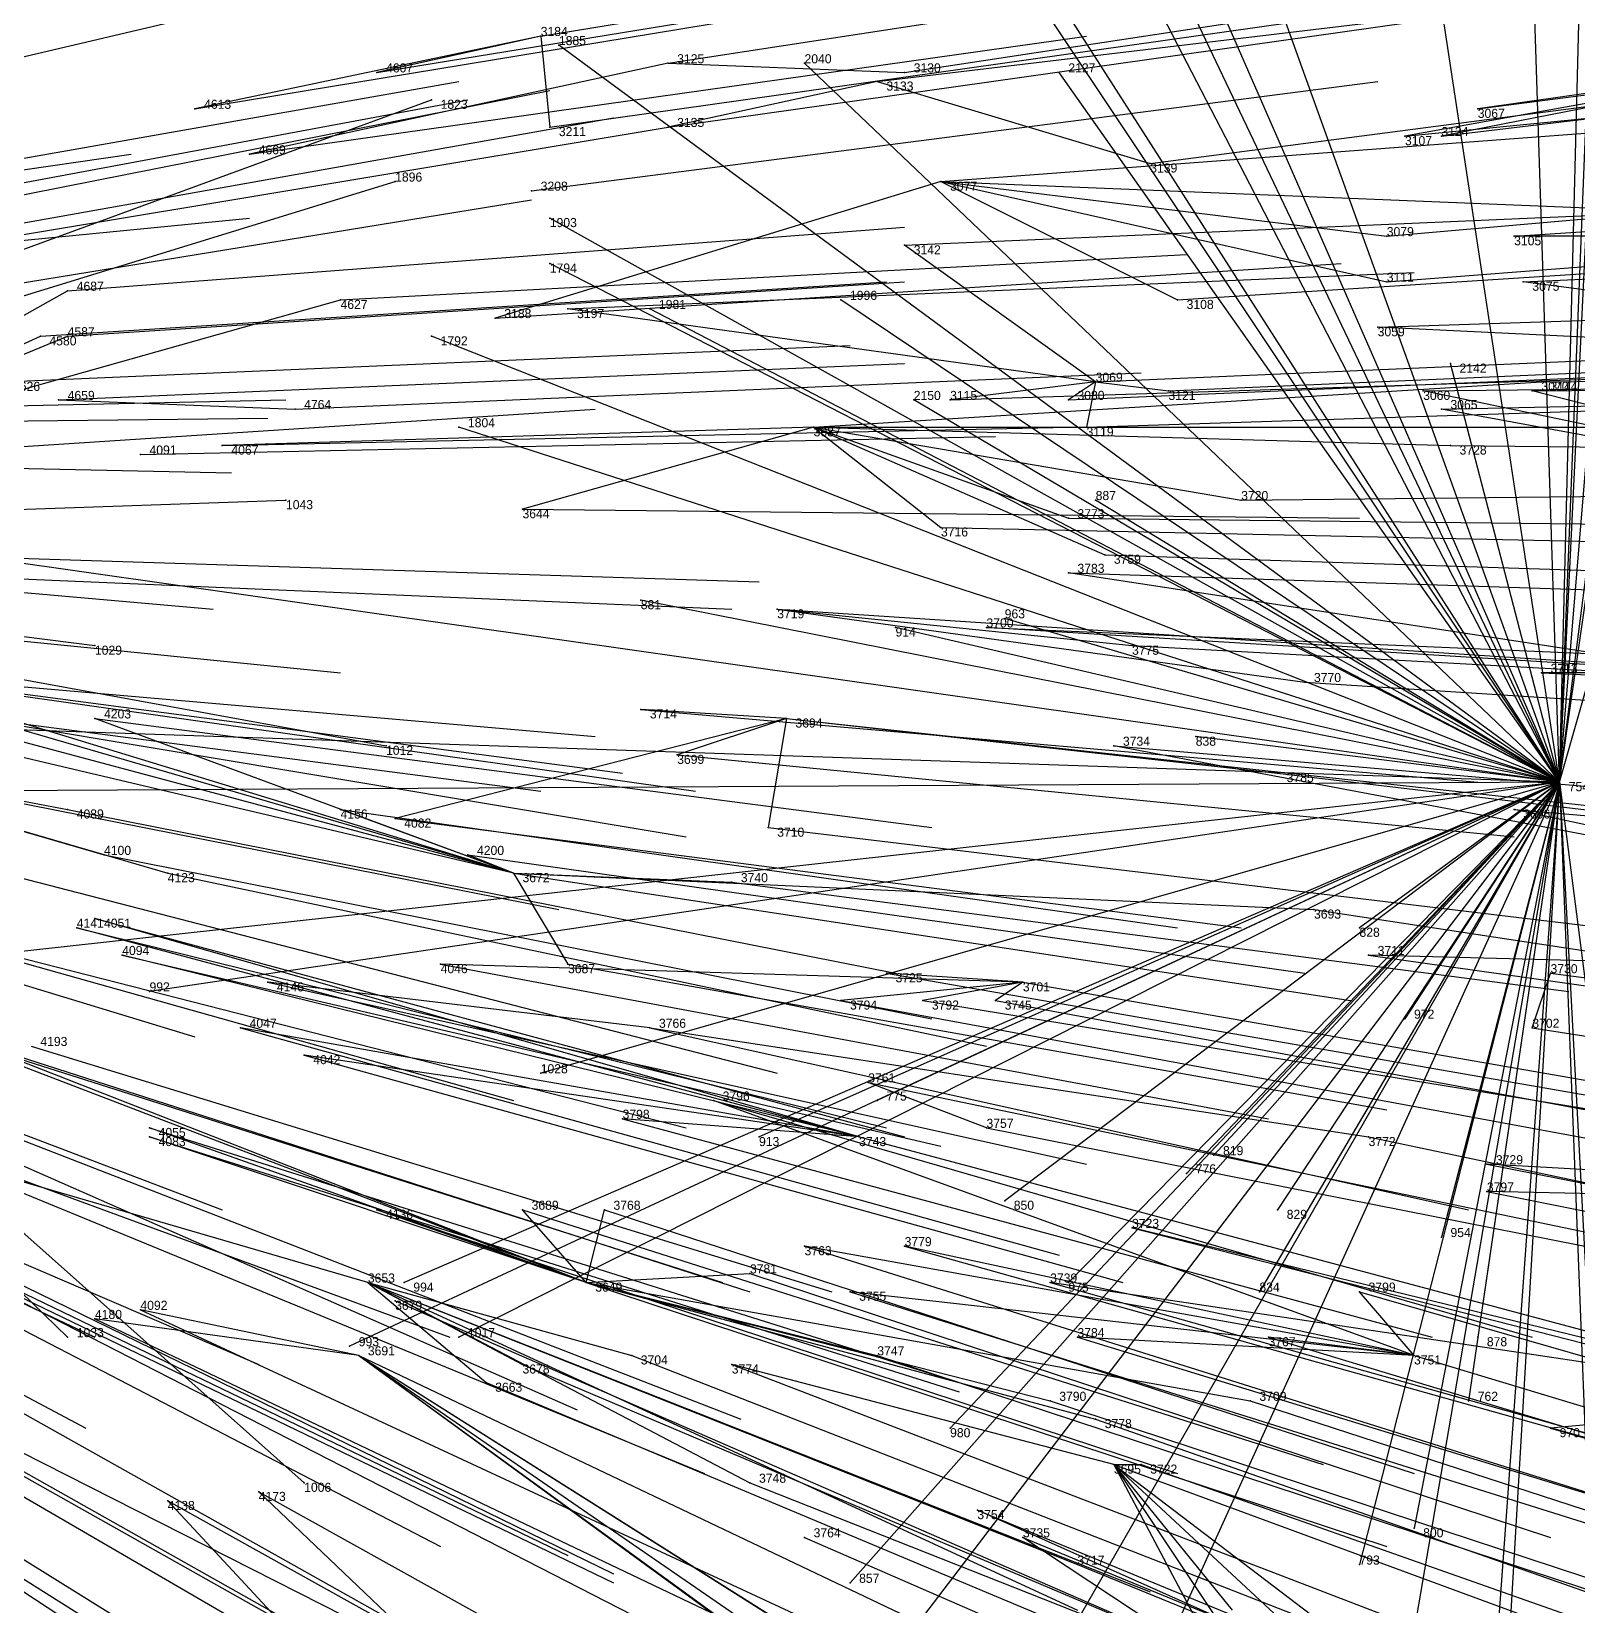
# Model space of a CAD drawing. Extents: x -0.5 to 0.59, y -0.5 to 0.58.
# Drawn here: x 0.196 to 0.366, y -0.1235 to 0.0495 of the extents above; entities that cross this region are included whole.
import ezdxf

# ---------------------------------------------------------------- set-up
doc = ezdxf.new("R2010")
doc.units = 0
for name, color, linetype in [('Facilities', 3, 'CONTINUOUS'), ('Facilities_lines', 3, 'CONTINUOUS'), ('Normals', 1, 'CONTINUOUS'), ('Source_points', 5, 'CONTINUOUS'), ('Text', 3, 'CONTINUOUS')]:
    doc.layers.add(name, color=color, linetype=linetype)

msp = doc.modelspace()

# ---------------------------------------------------------------- linework, layer by layer
at = {"layer": 'Facilities', "color": 3}
for p in [(0.252, 0.049, -0.641), (0.266, 0.046, -0.676), (0.289, 0.044, -0.731), (0.296, 0.033, -0.746), (0.251, 0.032, -0.633), (0.313, 0.011, -0.782), (0.199, 0.009, -0.499), (0.282, 0.006, -0.705), (0.208, 0.003, -0.521), (0.278, -0.014, -0.695), (0.279, -0.026, -0.701), (0.364, -0.033, -1.25), (0.249, -0.043, -0.633), (0.305, -0.055, -0.774), (0.264, -0.06, -0.677), (0.361, -0.06, -0.915), (0.287, -0.072, -0.739), (0.301, -0.071, -0.773), (0.233, -0.088, -0.622), (0.257, -0.088, -0.68), (0.236, -0.09, -0.631), (0.232, -0.096, -0.629), (0.348, -0.096, -0.902), (0.315, -0.108, -0.832), (0.281, -0.116, -0.76)]:
    msp.add_point(p, dxfattribs=at)
at = {"layer": 'Facilities_lines', "color": 3}
for p, q in [((0.364, -0.033, -1.25), (0.368, 0.126, -1.25)), ((0.364, -0.033, -1.25), (0.377, 0.124, -1.25)), ((0.364, -0.033, -1.25), (0.382, 0.108, -1.25)), ((0.364, -0.033, -1.25), (0.343, 0.105, -1.25)), ((0.364, -0.033, -1.25), (0.302, 0.097, -1.25)), ((0.364, -0.033, -1.25), (0.36, 0.09, -1.25)), ((0.364, -0.033, -1.25), (0.291, 0.081, -1.25)), ((0.364, -0.033, -1.25), (0.306, 0.079, -1.25)), ((0.364, -0.033, -1.25), (0.324, 0.078, -1.25)), ((0.364, -0.033, -1.25), (0.292, 0.075, -1.25)), ((0.364, -0.033, -1.25), (0.369, 0.071, -1.25)), ((0.364, -0.033, -1.25), (0.322, 0.063, -1.25)), ((0.364, -0.033, -1.25), (0.391, 0.062, -1.25)), ((0.364, -0.033, -1.25), (0.376, 0.051, -1.25)), ((0.252, 0.049, -0.641), (0.214, 0.041, -0.545)), ((0.252, 0.049, -0.641), (0.234, 0.045, -0.596)), ((0.252, 0.049, -0.641), (0.253, 0.039, -0.64)), ((0.364, -0.033, -1.25), (0.254, 0.048, -1.25)), ((0.397, 0.047, -0.998), (0.347, 0.038, -0.872)), ((0.397, 0.047, -0.998), (0.351, 0.038, -0.882)), ((0.397, 0.047, -0.998), (0.355, 0.041, -0.893)), ((0.266, 0.046, -0.676), (0.22, 0.036, -0.558)), ((0.266, 0.046, -0.676), (0.292, 0.045, -0.74)), ((0.364, -0.033, -1.25), (0.281, 0.046, -1.25)), ((0.364, -0.033, -1.25), (0.309, 0.045, -1.25)), ((0.289, 0.044, -0.731), (0.266, 0.039, -0.673)), ((0.289, 0.044, -0.731), (0.319, 0.035, -0.801)), ((0.109, -0.006, -1.25), (0.24, 0.042, -1.25)), ((0.364, -0.033, -1.25), (0.367, 0.042, -1.25)), ((0.109, -0.006, -1.25), (0.236, 0.033, -1.25)), ((0.296, 0.033, -0.746), (0.247, 0.018, -0.62)), ((0.296, 0.033, -0.746), (0.345, 0.027, -0.864)), ((0.296, 0.033, -0.746), (0.37, 0.03, -0.927)), ((0.296, 0.033, -0.746), (0.322, 0.02, -0.807)), ((0.296, 0.033, -0.746), (0.345, 0.022, -0.864)), ((0.364, -0.033, -1.25), (0.253, 0.029, -1.25)), ((0.313, 0.011, -0.782), (0.292, 0.026, -0.733)), ((0.451, 0.027, -1.131), (0.359, 0.027, -0.899)), ((0.364, -0.033, -1.25), (0.253, 0.024, -1.25)), ((0.166, 0.002, -0.414), (0.2, 0.021, -0.503)), ((0.427, 0.013, -1.069), (0.36, 0.022, -0.902)), ((0.166, 0.002, -0.414), (0.23, 0.02, -0.577)), ((0.364, -0.033, -1.25), (0.285, 0.02, -1.25)), ((0.313, 0.011, -0.782), (0.255, 0.019, -0.64)), ((0.364, -0.033, -1.25), (0.264, 0.019, -1.25)), ((0.166, 0.002, -0.414), (0.197, 0.016, -0.495)), ((0.166, 0.002, -0.414), (0.2, 0.016, -0.5)), ((0.364, -0.033, -1.25), (0.24, 0.016, -1.25)), ((0.427, 0.013, -1.069), (0.344, 0.017, -0.861)), ((0.364, -0.033, -1.25), (0.352, 0.013, -1.25)), ((0.282, 0.006, -0.705), (0.362, 0.011, -0.906)), ((0.313, 0.011, -0.782), (0.297, 0.009, -0.742)), ((0.313, 0.011, -0.782), (0.31, 0.009, -0.776)), ((0.313, 0.011, -0.782), (0.312, 0.006, -0.78)), ((0.313, 0.011, -0.782), (0.321, 0.01, -0.802)), ((0.199, 0.009, -0.499), (0.225, 0.008, -0.563)), ((0.364, -0.033, -1.25), (0.293, 0.009, -1.25)), ((0.416, -0.004, -1.041), (0.349, 0.01, -0.872)), ((0.416, -0.004, -1.041), (0.361, 0.01, -0.904)), ((0.416, -0.004, -1.041), (0.351, 0.008, -0.878)), ((0.282, 0.006, -0.705), (0.217, 0.004, -0.544)), ((0.364, -0.033, -1.25), (0.243, 0.006, -1.25)), ((0.282, 0.006, -0.705), (0.25, -0.003, -0.624)), ((0.282, 0.006, -0.705), (0.296, -0.005, -0.739)), ((0.282, 0.006, -0.705), (0.329, -0.002, -0.822)), ((0.282, 0.006, -0.705), (0.352, 0.004, -0.881)), ((0.282, 0.006, -0.705), (0.314, -0.008, -0.786)), ((0.282, 0.006, -0.705), (0.31, -0.004, -0.775)), ((0.364, -0.033, -1.25), (0.125, 0.001, -1.25)), ((0.109, -0.006, -1.25), (0.224, -0.002, -1.25)), ((0.364, -0.033, -1.25), (0.313, -0.002, -1.25)), ((0.109, -0.006, -1.25), (0.226, -0.11, -1.25)), ((0.109, -0.006, -1.25), (0.235, -0.029, -1.25)), ((0.109, -0.006, -1.25), (0.203, -0.018, -1.25)), ((0.109, -0.006, -1.25), (0.2, -0.094, -1.25)), ((0.382, -0.021, -0.955), (0.31, -0.01, -0.776)), ((0.364, -0.033, -1.25), (0.263, -0.013, -1.25)), ((0.278, -0.014, -0.695), (0.336, -0.022, -0.842)), ((0.278, -0.014, -0.695), (0.317, -0.018, -0.792)), ((0.364, -0.033, -1.25), (0.303, -0.015, -1.25)), ((0.364, -0.033, -1.25), (0.291, -0.016, -1.25)), ((0.382, -0.021, -0.955), (0.301, -0.016, -0.753)), ((0.249, -0.043, -0.633), (0.17, -0.02, -0.428)), ((0.249, -0.043, -0.633), (0.16, -0.022, -0.403)), ((0.249, -0.043, -0.633), (0.177, -0.021, -0.446)), ((0.382, -0.021, -0.955), (0.362, -0.021, -0.907)), ((0.249, -0.043, -0.633), (0.178, -0.024, -0.448)), ((0.279, -0.026, -0.701), (0.263, -0.025, -0.661)), ((0.364, -0.033, -1.25), (0.157, -0.026, -1.25)), ((0.249, -0.043, -0.633), (0.203, -0.026, -0.512)), ((0.279, -0.026, -0.701), (0.236, -0.037, -0.598)), ((0.279, -0.026, -0.701), (0.267, -0.03, -0.671)), ((0.279, -0.026, -0.701), (0.277, -0.038, -0.7)), ((0.279, -0.026, -0.701), (0.333, -0.032, -0.836)), ((0.163, -0.029, -0.413), (0.2, -0.036, -0.509)), ((0.163, -0.029, -0.413), (0.204, -0.041, -0.519)), ((0.163, -0.029, -0.413), (0.211, -0.043, -0.538)), ((0.405, -0.046, -1.02), (0.315, -0.029, -0.791)), ((0.364, -0.033, -1.25), (0.324, -0.028, -1.25)), ((0.364, -0.033, -1.25), (0.164, -0.055, -1.25)), ((0.364, -0.033, -1.25), (0.185, -0.034, -1.25)), ((0.364, -0.033, -1.25), (0.209, -0.056, -1.25)), ((0.364, -0.033, -1.25), (0.231, -0.095, -1.25)), ((0.364, -0.033, -1.25), (0.237, -0.088, -1.25)), ((0.364, -0.033, -1.25), (0.243, -0.094, -1.25)), ((0.364, -0.033, -1.25), (0.252, -0.065, -1.25)), ((0.364, -0.033, -1.25), (0.276, -0.072, -1.25)), ((0.364, -0.033, -1.25), (0.286, -0.121, -1.25)), ((0.364, -0.033, -1.25), (0.289, -0.068, -1.25)), ((0.364, -0.033, -1.25), (0.293, -0.126, -1.25)), ((0.364, -0.033, -1.25), (0.297, -0.104, -1.25)), ((0.364, -0.033, -1.25), (0.303, -0.079, -1.25)), ((0.364, -0.033, -1.25), (0.303, -0.139, -1.25)), ((0.364, -0.033, -1.25), (0.31, -0.088, -1.25)), ((0.364, -0.033, -1.25), (0.314, -0.143, -1.25)), ((0.364, -0.033, -1.25), (0.323, -0.076, -1.25)), ((0.364, -0.033, -1.25), (0.326, -0.074, -1.25)), ((0.364, -0.033, -1.25), (0.331, -0.089, -1.25)), ((0.364, -0.033, -1.25), (0.333, -0.08, -1.25)), ((0.364, -0.033, -1.25), (0.342, -0.119, -1.25)), ((0.364, -0.033, -1.25), (0.342, -0.049, -1.25)), ((0.364, -0.033, -1.25), (0.347, -0.132, -1.25)), ((0.364, -0.033, -1.25), (0.347, -0.059, -1.25)), ((0.364, -0.033, -1.25), (0.348, -0.115, -1.25)), ((0.364, -0.033, -1.25), (0.351, -0.083, -1.25)), ((0.364, -0.033, -1.25), (0.354, -0.101, -1.25)), ((0.364, -0.033, -1.25), (0.355, -0.094, -1.25)), ((0.364, -0.033, -1.25), (0.356, -0.169, -1.25)), ((0.364, -0.033, -1.25), (0.356, -0.143, -1.25)), ((0.364, -0.033, -1.25), (0.369, -0.127, -1.25)), ((0.364, -0.033, -1.25), (0.369, -0.072, -1.25)), ((0.364, -0.033, -1.25), (0.368, -0.135, -1.25)), ((0.249, -0.043, -0.633), (0.23, -0.036, -0.581)), ((0.405, -0.046, -1.02), (0.359, -0.036, -0.903)), ((0.249, -0.043, -0.633), (0.244, -0.041, -0.619)), ((0.249, -0.043, -0.633), (0.255, -0.053, -0.65)), ((0.249, -0.043, -0.633), (0.337, -0.047, -0.85)), ((0.249, -0.043, -0.633), (0.273, -0.044, -0.692)), ((0.287, -0.072, -0.739), (0.203, -0.048, -0.522)), ((0.287, -0.072, -0.739), (0.201, -0.049, -0.516)), ((0.287, -0.072, -0.739), (0.206, -0.052, -0.531)), ((0.305, -0.055, -0.774), (0.241, -0.053, -0.616)), ((0.418, -0.054, -1.053), (0.343, -0.052, -0.868)), ((0.264, -0.06, -0.677), (0.222, -0.055, -0.572)), ((0.305, -0.055, -0.774), (0.285, -0.057, -0.728)), ((0.305, -0.055, -0.774), (0.29, -0.054, -0.738)), ((0.305, -0.055, -0.774), (0.294, -0.057, -0.749)), ((0.305, -0.055, -0.774), (0.302, -0.057, -0.769)), ((0.361, -0.06, -0.915), (0.363, -0.054, -0.917)), ((0.257, -0.088, -0.68), (0.184, -0.06, -0.483)), ((0.287, -0.072, -0.739), (0.219, -0.06, -0.568)), ((0.264, -0.06, -0.677), (0.343, -0.072, -0.876)), ((0.257, -0.088, -0.68), (0.188, -0.061, -0.493)), ((0.287, -0.072, -0.739), (0.226, -0.063, -0.587)), ((0.301, -0.071, -0.773), (0.288, -0.066, -0.738)), ((0.348, -0.096, -0.902), (0.271, -0.068, -0.7)), ((0.287, -0.072, -0.739), (0.261, -0.07, -0.675)), ((0.257, -0.088, -0.68), (0.209, -0.071, -0.552)), ((0.257, -0.088, -0.68), (0.209, -0.072, -0.553)), ((0.233, -0.088, -0.622), (0.185, -0.074, -0.497)), ((0.447, -0.08, -1.136), (0.356, -0.075, -0.91)), ((0.447, -0.08, -1.136), (0.356, -0.078, -0.91)), ((0.257, -0.088, -0.68), (0.234, -0.08, -0.619)), ((0.257, -0.088, -0.68), (0.25, -0.08, -0.656)), ((0.257, -0.088, -0.68), (0.259, -0.08, -0.678)), ((0.395, -0.101, -1.019), (0.317, -0.082, -0.818)), ((0.348, -0.096, -0.902), (0.281, -0.084, -0.733)), ((0.348, -0.096, -0.902), (0.292, -0.084, -0.759)), ((0.233, -0.088, -0.622), (0.246, -0.099, -0.664)), ((0.233, -0.088, -0.622), (0.25, -0.097, -0.67)), ((0.233, -0.088, -0.622), (0.262, -0.096, -0.699)), ((0.233, -0.088, -0.622), (0.311, -0.119, -0.831)), ((0.233, -0.088, -0.622), (0.275, -0.11, -0.74)), ((0.233, -0.088, -0.622), (0.311, -0.124, -0.837)), ((0.257, -0.088, -0.68), (0.275, -0.087, -0.721)), ((0.257, -0.088, -0.68), (0.33, -0.101, -0.863)), ((0.257, -0.088, -0.68), (0.289, -0.096, -0.761)), ((0.257, -0.088, -0.68), (0.313, -0.103, -0.825)), ((0.257, -0.088, -0.68), (0.308, -0.101, -0.811)), ((0.395, -0.101, -1.019), (0.308, -0.088, -0.801)), ((0.241, -0.13, -0.686), (0.16, -0.089, -0.458)), ((0.348, -0.096, -0.902), (0.286, -0.089, -0.749)), ((0.348, -0.096, -0.902), (0.342, -0.089, -0.884)), ((0.232, -0.096, -0.629), (0.208, -0.091, -0.567)), ((0.232, -0.096, -0.629), (0.203, -0.092, -0.556)), ((0.348, -0.096, -0.902), (0.311, -0.094, -0.811)), ((0.348, -0.096, -0.902), (0.332, -0.094, -0.862)), ((0.232, -0.096, -0.629), (0.302, -0.147, -0.841)), ((0.232, -0.096, -0.629), (0.305, -0.149, -0.848)), ((0.232, -0.096, -0.629), (0.308, -0.144, -0.85)), ((0.232, -0.096, -0.629), (0.309, -0.149, -0.858)), ((0.232, -0.096, -0.629), (0.297, -0.137, -0.817)), ((0.315, -0.108, -0.832), (0.273, -0.097, -0.723)), ((0.395, -0.101, -1.019), (0.363, -0.104, -0.946)), ((0.315, -0.108, -0.832), (0.34, -0.127, -0.908)), ((0.315, -0.108, -0.832), (0.343, -0.134, -0.92)), ((0.315, -0.108, -0.832), (0.318, -0.108, -0.84)), ((0.315, -0.108, -0.832), (0.328, -0.124, -0.877)), ((0.315, -0.108, -0.832), (0.324, -0.125, -0.869)), ((0.315, -0.108, -0.832), (0.327, -0.126, -0.876)), ((0.252, -0.156, -0.74), (0.211, -0.112, -0.597)), ((0.241, -0.13, -0.686), (0.221, -0.111, -0.618)), ((0.383, -0.15, -1.028), (0.3, -0.113, -0.801)), ((0.37, -0.159, -1.008), (0.305, -0.116, -0.815))]:
    msp.add_line(p, q, dxfattribs=at)
at = {"layer": 'Normals', "color": 1}
for p, q in [((0.252, 0.049, -0.641), (0.343, 0.064, -0.604)), ((0.234, 0.045, -0.596), (0.326, 0.06, -0.56)), ((0.266, 0.046, -0.676), (0.357, 0.06, -0.637)), ((0.292, 0.045, -0.74), (0.384, 0.059, -0.701)), ((0.214, 0.041, -0.545), (0.305, 0.056, -0.507)), ((0.137, 0.033, -0.351), (0.226, 0.054, -0.311)), ((0.289, 0.044, -0.731), (0.381, 0.055, -0.693)), ((0.253, 0.039, -0.64), (0.345, 0.052, -0.603)), ((0.266, 0.039, -0.673), (0.358, 0.052, -0.634)), ((0.355, 0.041, -0.893), (0.447, 0.053, -0.856)), ((0.22, 0.036, -0.558), (0.312, 0.049, -0.52)), ((0.351, 0.038, -0.882), (0.443, 0.049, -0.845)), ((0.254, 0.048, -1.25), (0.254, 0.048, -1.15)), ((0.319, 0.035, -0.801), (0.411, 0.047, -0.764)), ((0.347, 0.038, -0.872), (0.439, 0.047, -0.834)), ((0.281, 0.046, -1.25), (0.281, 0.046, -1.15)), ((0.309, 0.045, -1.25), (0.309, 0.045, -1.15)), ((0.152, 0.028, -0.386), (0.243, 0.044, -0.348)), ((0.251, 0.032, -0.633), (0.344, 0.044, -0.597)), ((0.153, 0.025, -0.388), (0.244, 0.042, -0.35)), ((0.162, 0.025, -0.408), (0.253, 0.043, -0.371)), ((0.24, 0.042, -1.25), (0.24, 0.042, -1.15)), ((0.17, 0.024, -0.428), (0.26, 0.04, -0.389)), ((0.296, 0.033, -0.746), (0.389, 0.04, -0.708)), ((0.176, 0.024, -0.443), (0.266, 0.039, -0.404)), ((0.116, 0.023, -0.296), (0.207, 0.036, -0.257)), ((0.345, 0.027, -0.864), (0.437, 0.035, -0.826)), ((0.236, 0.033, -1.25), (0.236, 0.033, -1.15)), ((0.359, 0.027, -0.899), (0.451, 0.033, -0.861)), ((0.159, 0.016, -0.4), (0.251, 0.031, -0.362)), ((0.292, 0.026, -0.733), (0.384, 0.03, -0.695)), ((0.129, 0.02, -0.326), (0.22, 0.029, -0.285)), ((0.2, 0.021, -0.503), (0.292, 0.028, -0.465)), ((0.253, 0.029, -1.25), (0.253, 0.029, -1.15)), ((0.345, 0.022, -0.864), (0.437, 0.029, -0.826)), ((0.322, 0.02, -0.807), (0.415, 0.026, -0.769)), ((0.36, 0.022, -0.902), (0.453, 0.026, -0.864)), ((0.23, 0.02, -0.577), (0.323, 0.025, -0.54)), ((0.247, 0.018, -0.62), (0.34, 0.024, -0.582)), ((0.253, 0.024, -1.25), (0.253, 0.024, -1.15)), ((0.255, 0.019, -0.64), (0.348, 0.023, -0.603)), ((0.197, 0.016, -0.495), (0.29, 0.022, -0.457)), ((0.2, 0.016, -0.5), (0.292, 0.022, -0.463)), ((0.285, 0.02, -1.25), (0.285, 0.02, -1.15)), ((0.344, 0.017, -0.861), (0.437, 0.02, -0.823)), ((0.264, 0.019, -1.25), (0.264, 0.019, -1.15)), ((0.24, 0.016, -1.25), (0.24, 0.016, -1.15)), ((0.193, 0.011, -0.483), (0.286, 0.015, -0.446)), ((0.313, 0.011, -0.782), (0.405, 0.015, -0.744)), ((0.321, 0.01, -0.802), (0.413, 0.014, -0.764)), ((0.199, 0.009, -0.499), (0.292, 0.013, -0.461)), ((0.31, 0.009, -0.776), (0.403, 0.013, -0.738)), ((0.352, 0.013, -1.25), (0.352, 0.013, -1.15)), ((0.225, 0.008, -0.563), (0.318, 0.012, -0.526)), ((0.297, 0.009, -0.742), (0.389, 0.012, -0.703)), ((0.349, 0.01, -0.872), (0.441, 0.011, -0.834)), ((0.361, 0.01, -0.904), (0.454, 0.011, -0.867)), ((0.362, 0.011, -0.906), (0.455, 0.012, -0.869)), ((0.133, 0.007, -0.334), (0.224, 0.009, -0.292)), ((0.293, 0.009, -1.25), (0.293, 0.009, -1.15)), ((0.312, 0.006, -0.78), (0.404, 0.009, -0.742)), ((0.351, 0.008, -0.878), (0.444, 0.01, -0.84)), ((0.13, 0.006, -0.326), (0.222, 0.007, -0.285)), ((0.166, 0.002, -0.414), (0.258, 0.008, -0.377)), ((0.217, 0.004, -0.544), (0.31, 0.006, -0.506)), ((0.243, 0.006, -1.25), (0.243, 0.006, -1.15)), ((0.282, 0.006, -0.705), (0.375, 0.006, -0.668)), ((0.208, 0.003, -0.521), (0.302, 0.005, -0.485)), ((0.352, 0.004, -0.881), (0.445, 0.003, -0.843)), ((0.126, 0.003, -0.316), (0.218, 0.001, -0.276)), ((0.329, -0.002, -0.822), (0.421, -0.001, -0.784)), ((0.224, -0.002, -1.25), (0.224, -0.002, -1.15)), ((0.25, -0.003, -0.624), (0.342, -0.004, -0.587)), ((0.313, -0.002, -1.25), (0.313, -0.002, -1.15)), ((0.296, -0.005, -0.739), (0.388, -0.007, -0.701)), ((0.31, -0.004, -0.775), (0.403, -0.005, -0.738)), ((0.125, -0.006, -0.312), (0.216, -0.014, -0.271)), ((0.183, -0.008, -0.459), (0.276, -0.011, -0.422)), ((0.314, -0.008, -0.786), (0.407, -0.011, -0.748)), ((0.18, -0.01, -0.45), (0.273, -0.014, -0.414)), ((0.31, -0.01, -0.776), (0.403, -0.013, -0.739)), ((0.14, -0.012, -0.35), (0.23, -0.021, -0.309)), ((0.263, -0.013, -1.25), (0.263, -0.013, -1.15)), ((0.278, -0.014, -0.695), (0.37, -0.02, -0.657)), ((0.303, -0.015, -1.25), (0.303, -0.015, -1.15)), ((0.291, -0.016, -1.25), (0.291, -0.016, -1.15)), ((0.301, -0.016, -0.753), (0.393, -0.02, -0.715)), ((0.203, -0.018, -1.25), (0.203, -0.018, -1.15)), ((0.317, -0.018, -0.792), (0.409, -0.023, -0.754)), ((0.166, -0.02, -0.417), (0.258, -0.028, -0.379)), ((0.17, -0.02, -0.428), (0.261, -0.032, -0.389)), ((0.16, -0.022, -0.403), (0.252, -0.034, -0.365)), ((0.177, -0.021, -0.446), (0.269, -0.034, -0.408)), ((0.336, -0.022, -0.842), (0.429, -0.028, -0.805)), ((0.362, -0.021, -0.907), (0.455, -0.025, -0.87)), ((0.178, -0.024, -0.448), (0.268, -0.039, -0.409)), ((0.263, -0.025, -0.661), (0.355, -0.033, -0.622)), ((0.203, -0.026, -0.512), (0.295, -0.038, -0.474)), ((0.279, -0.026, -0.701), (0.371, -0.036, -0.664)), ((0.163, -0.029, -0.413), (0.254, -0.047, -0.376)), ((0.235, -0.029, -1.25), (0.235, -0.029, -1.15)), ((0.315, -0.029, -0.791), (0.408, -0.037, -0.754)), ((0.324, -0.028, -1.25), (0.324, -0.028, -1.15)), ((0.267, -0.03, -0.671), (0.359, -0.039, -0.633)), ((0.333, -0.032, -0.836), (0.425, -0.043, -0.799)), ((0.125, -0.034, -0.323), (0.214, -0.061, -0.287)), ((0.364, -0.033, -1.25), (0.364, -0.033, -1.15)), ((0.2, -0.036, -0.509), (0.291, -0.054, -0.471)), ((0.23, -0.036, -0.581), (0.322, -0.049, -0.544)), ((0.359, -0.036, -0.903), (0.452, -0.044, -0.865)), ((0.236, -0.037, -0.598), (0.329, -0.049, -0.561)), ((0.277, -0.038, -0.7), (0.369, -0.049, -0.662)), ((0.204, -0.041, -0.519), (0.295, -0.059, -0.482)), ((0.244, -0.041, -0.619), (0.336, -0.054, -0.582)), ((0.16, -0.043, -0.415), (0.249, -0.068, -0.376)), ((0.189, -0.042, -0.483), (0.278, -0.065, -0.445)), ((0.211, -0.043, -0.538), (0.301, -0.062, -0.5)), ((0.249, -0.043, -0.633), (0.341, -0.057, -0.595)), ((0.273, -0.044, -0.692), (0.365, -0.056, -0.654)), ((0.13, -0.047, -0.346), (0.217, -0.08, -0.308)), ((0.178, -0.048, -0.461), (0.268, -0.071, -0.423)), ((0.203, -0.048, -0.522), (0.292, -0.072, -0.484)), ((0.337, -0.047, -0.85), (0.429, -0.061, -0.813)), ((0.201, -0.049, -0.516), (0.29, -0.071, -0.478)), ((0.342, -0.049, -1.25), (0.342, -0.049, -1.15)), ((0.206, -0.052, -0.531), (0.296, -0.073, -0.494)), ((0.241, -0.053, -0.616), (0.332, -0.07, -0.578)), ((0.255, -0.053, -0.65), (0.345, -0.069, -0.611)), ((0.343, -0.052, -0.868), (0.435, -0.065, -0.83)), ((0.118, -0.054, -0.326), (0.203, -0.094, -0.289)), ((0.222, -0.055, -0.572), (0.312, -0.075, -0.534)), ((0.29, -0.054, -0.738), (0.382, -0.07, -0.702)), ((0.305, -0.055, -0.774), (0.397, -0.071, -0.738)), ((0.363, -0.054, -0.917), (0.454, -0.066, -0.878)), ((0.209, -0.056, -1.25), (0.209, -0.056, -1.15)), ((0.285, -0.057, -0.728), (0.377, -0.074, -0.692)), ((0.294, -0.057, -0.749), (0.386, -0.072, -0.713)), ((0.302, -0.057, -0.769), (0.394, -0.074, -0.734)), ((0.135, -0.06, -0.37), (0.221, -0.097, -0.334)), ((0.184, -0.06, -0.483), (0.272, -0.088, -0.445)), ((0.219, -0.06, -0.568), (0.309, -0.085, -0.531)), ((0.264, -0.06, -0.677), (0.354, -0.08, -0.639)), ((0.347, -0.059, -1.25), (0.347, -0.059, -1.15)), ((0.361, -0.06, -0.915), (0.452, -0.074, -0.875)), ((0.121, -0.061, -0.338), (0.202, -0.104, -0.3)), ((0.155, -0.062, -0.418), (0.242, -0.094, -0.379)), ((0.188, -0.061, -0.493), (0.275, -0.089, -0.455)), ((0.196, -0.062, -0.514), (0.284, -0.089, -0.475)), ((0.226, -0.063, -0.587), (0.316, -0.088, -0.55)), ((0.172, -0.065, -0.459), (0.256, -0.102, -0.419)), ((0.252, -0.065, -1.25), (0.252, -0.065, -1.15)), ((0.288, -0.066, -0.738), (0.379, -0.085, -0.701)), ((0.271, -0.068, -0.7), (0.361, -0.094, -0.663)), ((0.289, -0.068, -1.25), (0.289, -0.068, -1.15)), ((0.189, -0.07, -0.503), (0.274, -0.103, -0.463)), ((0.261, -0.07, -0.675), (0.35, -0.094, -0.637)), ((0.209, -0.071, -0.552), (0.298, -0.099, -0.515)), ((0.209, -0.072, -0.553), (0.298, -0.1, -0.516)), ((0.276, -0.072, -1.25), (0.276, -0.072, -1.15)), ((0.287, -0.072, -0.739), (0.377, -0.096, -0.702)), ((0.301, -0.071, -0.773), (0.392, -0.089, -0.737)), ((0.343, -0.072, -0.876), (0.433, -0.091, -0.837)), ((0.185, -0.074, -0.497), (0.27, -0.109, -0.458)), ((0.326, -0.074, -1.25), (0.326, -0.074, -1.15)), ((0.16, -0.075, -0.441), (0.241, -0.117, -0.4)), ((0.323, -0.076, -1.25), (0.323, -0.076, -1.15)), ((0.356, -0.075, -0.91), (0.447, -0.093, -0.872)), ((0.172, -0.078, -0.473), (0.255, -0.118, -0.434)), ((0.303, -0.079, -1.25), (0.303, -0.079, -1.15)), ((0.356, -0.078, -0.91), (0.446, -0.096, -0.871)), ((0.177, -0.081, -0.487), (0.26, -0.121, -0.447)), ((0.178, -0.08, -0.488), (0.26, -0.12, -0.448)), ((0.234, -0.08, -0.619), (0.322, -0.109, -0.582)), ((0.25, -0.08, -0.656), (0.338, -0.108, -0.619)), ((0.259, -0.08, -0.678), (0.348, -0.109, -0.641)), ((0.333, -0.08, -1.25), (0.333, -0.08, -1.15)), ((0.134, -0.082, -0.393), (0.212, -0.133, -0.357)), ((0.317, -0.082, -0.818), (0.407, -0.105, -0.781)), ((0.351, -0.083, -1.25), (0.351, -0.083, -1.15)), ((0.183, -0.084, -0.502), (0.265, -0.126, -0.464)), ((0.281, -0.084, -0.733), (0.37, -0.112, -0.696)), ((0.292, -0.084, -0.759), (0.381, -0.109, -0.722)), ((0.233, -0.088, -0.622), (0.319, -0.122, -0.585)), ((0.237, -0.088, -1.25), (0.237, -0.088, -1.15)), ((0.257, -0.088, -0.68), (0.345, -0.117, -0.642)), ((0.275, -0.087, -0.721), (0.363, -0.116, -0.683)), ((0.308, -0.088, -0.801), (0.397, -0.113, -0.764)), ((0.31, -0.088, -1.25), (0.31, -0.088, -1.15)), ((0.16, -0.089, -0.458), (0.24, -0.134, -0.418)), ((0.286, -0.089, -0.749), (0.375, -0.117, -0.712)), ((0.331, -0.089, -1.25), (0.331, -0.089, -1.15)), ((0.342, -0.089, -0.884), (0.432, -0.115, -0.847)), ((0.208, -0.091, -0.567), (0.292, -0.13, -0.531)), ((0.236, -0.09, -0.631), (0.321, -0.127, -0.595)), ((0.203, -0.092, -0.556), (0.287, -0.132, -0.519)), ((0.168, -0.094, -0.481), (0.248, -0.139, -0.443)), ((0.182, -0.095, -0.514), (0.264, -0.141, -0.479)), ((0.2, -0.094, -1.25), (0.2, -0.094, -1.15)), ((0.231, -0.095, -1.25), (0.231, -0.095, -1.15)), ((0.243, -0.094, -1.25), (0.243, -0.094, -1.15)), ((0.311, -0.094, -0.811), (0.399, -0.121, -0.774)), ((0.332, -0.094, -0.862), (0.421, -0.121, -0.826)), ((0.355, -0.094, -1.25), (0.355, -0.094, -1.15)), ((0.232, -0.096, -0.629), (0.316, -0.136, -0.592)), ((0.262, -0.096, -0.699), (0.349, -0.13, -0.662)), ((0.289, -0.096, -0.761), (0.377, -0.125, -0.723)), ((0.348, -0.096, -0.902), (0.437, -0.123, -0.866)), ((0.25, -0.097, -0.67), (0.335, -0.133, -0.633)), ((0.273, -0.097, -0.723), (0.359, -0.13, -0.685)), ((0.246, -0.099, -0.664), (0.332, -0.135, -0.627)), ((0.164, -0.101, -0.481), (0.242, -0.15, -0.443)), ((0.177, -0.101, -0.511), (0.258, -0.148, -0.475)), ((0.308, -0.101, -0.811), (0.396, -0.13, -0.773)), ((0.33, -0.101, -0.863), (0.419, -0.13, -0.827)), ((0.354, -0.101, -1.25), (0.354, -0.101, -1.15)), ((0.313, -0.103, -0.825), (0.401, -0.134, -0.788)), ((0.297, -0.104, -1.25), (0.297, -0.104, -1.15)), ((0.363, -0.104, -0.946), (0.453, -0.13, -0.908)), ((0.315, -0.108, -0.832), (0.402, -0.14, -0.795)), ((0.318, -0.108, -0.84), (0.406, -0.139, -0.803)), ((0.226, -0.11, -1.25), (0.226, -0.11, -1.15)), ((0.275, -0.11, -0.74), (0.361, -0.144, -0.702)), ((0.211, -0.112, -0.597), (0.292, -0.157, -0.56)), ((0.221, -0.111, -0.618), (0.302, -0.156, -0.581)), ((0.188, -0.114, -0.549), (0.267, -0.163, -0.513)), ((0.3, -0.113, -0.801), (0.385, -0.148, -0.762)), ((0.348, -0.115, -1.25), (0.348, -0.115, -1.15)), ((0.281, -0.116, -0.76), (0.366, -0.153, -0.722)), ((0.305, -0.116, -0.815), (0.39, -0.151, -0.778)), ((0.311, -0.119, -0.831), (0.397, -0.154, -0.794)), ((0.342, -0.119, -1.25), (0.342, -0.119, -1.15)), ((0.286, -0.121, -1.25), (0.286, -0.121, -1.15))]:
    msp.add_line(p, q, dxfattribs=at)
at = {"layer": 'Source_points', "color": 5}
for p in [(0.254, 0.048, -1.25), (0.234, 0.045, -0.596), (0.281, 0.046, -1.25), (0.292, 0.045, -0.74), (0.309, 0.045, -1.25), (0.24, 0.042, -1.25), (0.214, 0.041, -0.545), (0.355, 0.041, -0.893), (0.253, 0.039, -0.64), (0.266, 0.039, -0.673), (0.347, 0.038, -0.872), (0.351, 0.038, -0.882), (0.22, 0.036, -0.558), (0.319, 0.035, -0.801), (0.236, 0.033, -1.25), (0.253, 0.029, -1.25), (0.292, 0.026, -0.733), (0.345, 0.027, -0.864), (0.359, 0.027, -0.899), (0.253, 0.024, -1.25), (0.2, 0.021, -0.503), (0.345, 0.022, -0.864), (0.36, 0.022, -0.902), (0.23, 0.02, -0.577), (0.285, 0.02, -1.25), (0.322, 0.02, -0.807), (0.247, 0.018, -0.62), (0.255, 0.019, -0.64), (0.264, 0.019, -1.25), (0.197, 0.016, -0.495), (0.2, 0.016, -0.5), (0.24, 0.016, -1.25), (0.344, 0.017, -0.861), (0.352, 0.013, -1.25), (0.362, 0.011, -0.906), (0.293, 0.009, -1.25), (0.297, 0.009, -0.742), (0.31, 0.009, -0.776), (0.321, 0.01, -0.802), (0.349, 0.01, -0.872), (0.361, 0.01, -0.904), (0.225, 0.008, -0.563), (0.351, 0.008, -0.878), (0.243, 0.006, -1.25), (0.312, 0.006, -0.78), (0.217, 0.004, -0.544), (0.352, 0.004, -0.881), (0.224, -0.002, -1.25), (0.25, -0.003, -0.624), (0.313, -0.002, -1.25), (0.329, -0.002, -0.822), (0.296, -0.005, -0.739), (0.31, -0.004, -0.775), (0.314, -0.008, -0.786), (0.31, -0.01, -0.776), (0.263, -0.013, -1.25), (0.303, -0.015, -1.25), (0.291, -0.016, -1.25), (0.301, -0.016, -0.753), (0.203, -0.018, -1.25), (0.317, -0.018, -0.792), (0.336, -0.022, -0.842), (0.362, -0.021, -0.907), (0.263, -0.025, -0.661), (0.203, -0.026, -0.512), (0.235, -0.029, -1.25), (0.315, -0.029, -0.791), (0.324, -0.028, -1.25), (0.267, -0.03, -0.671), (0.333, -0.032, -0.836), (0.2, -0.036, -0.509), (0.23, -0.036, -0.581), (0.359, -0.036, -0.903), (0.236, -0.037, -0.598), (0.277, -0.038, -0.7), (0.204, -0.041, -0.519), (0.244, -0.041, -0.619), (0.211, -0.043, -0.538), (0.273, -0.044, -0.692), (0.203, -0.048, -0.522), (0.337, -0.047, -0.85), (0.201, -0.049, -0.516), (0.342, -0.049, -1.25), (0.206, -0.052, -0.531), (0.241, -0.053, -0.616), (0.255, -0.053, -0.65), (0.343, -0.052, -0.868), (0.222, -0.055, -0.572), (0.29, -0.054, -0.738), (0.363, -0.054, -0.917), (0.209, -0.056, -1.25), (0.285, -0.057, -0.728), (0.294, -0.057, -0.749), (0.302, -0.057, -0.769), (0.219, -0.06, -0.568), (0.347, -0.059, -1.25), (0.226, -0.063, -0.587), (0.252, -0.065, -1.25), (0.288, -0.066, -0.738), (0.271, -0.068, -0.7), (0.289, -0.068, -1.25), (0.261, -0.07, -0.675), (0.209, -0.071, -0.552), (0.209, -0.072, -0.553), (0.276, -0.072, -1.25), (0.343, -0.072, -0.876), (0.326, -0.074, -1.25), (0.323, -0.076, -1.25), (0.356, -0.075, -0.91), (0.303, -0.079, -1.25), (0.356, -0.078, -0.91), (0.234, -0.08, -0.619), (0.25, -0.08, -0.656), (0.259, -0.08, -0.678), (0.333, -0.08, -1.25), (0.317, -0.082, -0.818), (0.351, -0.083, -1.25), (0.281, -0.084, -0.733), (0.292, -0.084, -0.759), (0.237, -0.088, -1.25), (0.275, -0.087, -0.721), (0.308, -0.088, -0.801), (0.31, -0.088, -1.25), (0.286, -0.089, -0.749), (0.331, -0.089, -1.25), (0.342, -0.089, -0.884), (0.208, -0.091, -0.567), (0.203, -0.092, -0.556), (0.2, -0.094, -1.25), (0.231, -0.095, -1.25), (0.243, -0.094, -1.25), (0.311, -0.094, -0.811), (0.332, -0.094, -0.862), (0.355, -0.094, -1.25), (0.262, -0.096, -0.699), (0.289, -0.096, -0.761), (0.25, -0.097, -0.67), (0.273, -0.097, -0.723), (0.246, -0.099, -0.664), (0.308, -0.101, -0.811), (0.33, -0.101, -0.863), (0.354, -0.101, -1.25), (0.313, -0.103, -0.825), (0.297, -0.104, -1.25), (0.363, -0.104, -0.946), (0.318, -0.108, -0.84), (0.226, -0.11, -1.25), (0.275, -0.11, -0.74), (0.211, -0.112, -0.597), (0.221, -0.111, -0.618), (0.3, -0.113, -0.801), (0.348, -0.115, -1.25), (0.305, -0.116, -0.815), (0.311, -0.119, -0.831), (0.342, -0.119, -1.25), (0.286, -0.121, -1.25)]:
    msp.add_point(p, dxfattribs=at)

# ---------------------------------------------------------------- texts
at = {"layer": 'Text', "color": 3}
for s, p in [('3184', (0.252, 0.049, -0.641)), ('1885', (0.254, 0.048, -1.25)), ('3125', (0.267, 0.046, -0.676)), ('2040', (0.281, 0.046, -1.25)), ('4607', (0.235, 0.045, -0.596)), ('3130', (0.293, 0.045, -0.74)), ('2127', (0.31, 0.045, -1.25)), ('3133', (0.29, 0.043, -0.731)), ('4613', (0.215, 0.041, -0.545)), ('1823', (0.241, 0.041, -1.25)), ('3135', (0.267, 0.039, -0.673)), ('3067', (0.355, 0.04, -0.893)), ('3211', (0.254, 0.038, -0.64)), ('3124', (0.351, 0.038, -0.882)), ('4669', (0.221, 0.036, -0.558)), ('3107', (0.347, 0.037, -0.872)), ('3139', (0.319, 0.034, -0.801)), ('1896', (0.236, 0.033, -1.25)), ('3208', (0.252, 0.032, -0.633)), ('3077', (0.297, 0.032, -0.746)), ('1903', (0.253, 0.028, -1.25)), ('3079', (0.345, 0.027, -0.864)), ('3142', (0.293, 0.025, -0.733)), ('3105', (0.359, 0.026, -0.899)), ('1794', (0.253, 0.023, -1.25)), ('3111', (0.345, 0.022, -0.864)), ('4687', (0.201, 0.021, -0.503)), ('1996', (0.286, 0.02, -1.25)), ('3075', (0.361, 0.021, -0.902)), ('4627', (0.23, 0.019, -0.577)), ('1981', (0.265, 0.019, -1.25)), ('3108', (0.323, 0.019, -0.807)), ('3188', (0.248, 0.018, -0.62)), ('3197', (0.256, 0.018, -0.64)), ('4580', (0.198, 0.015, -0.495)), ('4587', (0.2, 0.016, -0.5)), ('1792', (0.241, 0.015, -1.25)), ('3059', (0.344, 0.016, -0.861)), ('2142', (0.353, 0.012, -1.25)), ('4626', (0.194, 0.01, -0.483)), ('3069', (0.313, 0.011, -0.782)), ('3070', (0.362, 0.01, -0.904)), ('3144', (0.363, 0.01, -0.906)), ('4659', (0.2, 0.009, -0.499)), ('4764', (0.226, 0.008, -0.563)), ('2150', (0.293, 0.009, -1.25)), ('3115', (0.297, 0.009, -0.742)), ('3080', (0.311, 0.009, -0.776)), ('3121', (0.321, 0.009, -0.802)), ('3060', (0.349, 0.009, -0.872)), ('3065', (0.352, 0.008, -0.878)), ('1804', (0.244, 0.006, -1.25)), ('3087', (0.282, 0.005, -0.705)), ('3119', (0.312, 0.005, -0.78)), ('4091', (0.209, 0.003, -0.521)), ('4067', (0.218, 0.003, -0.544)), ('3728', (0.353, 0.003, -0.881)), ('887', (0.313, -0.002, -1.25)), ('3720', (0.329, -0.002, -0.822)), ('1043', (0.224, -0.003, -1.25)), ('3644', (0.25, -0.004, -0.624)), ('3773', (0.311, -0.004, -0.775)), ('3716', (0.296, -0.006, -0.739)), ('3759', (0.315, -0.009, -0.786)), ('3783', (0.311, -0.01, -0.776)), ('881', (0.263, -0.014, -1.25)), ('3719', (0.278, -0.015, -0.695)), ('3700', (0.301, -0.016, -0.753)), ('963', (0.303, -0.015, -1.25)), ('914', (0.291, -0.017, -1.25)), ('1029', (0.203, -0.019, -1.25)), ('3775', (0.317, -0.019, -0.792)), ('3713', (0.363, -0.021, -0.907)), ('3770', (0.337, -0.022, -0.842)), ('4203', (0.204, -0.026, -0.512)), ('3714', (0.264, -0.026, -0.661)), ('3694', (0.28, -0.027, -0.701)), ('1012', (0.235, -0.03, -1.25)), ('3734', (0.316, -0.029, -0.791)), ('838', (0.324, -0.029, -1.25)), ('3699', (0.267, -0.031, -0.671)), ('3785', (0.334, -0.033, -0.836)), ('754', (0.365, -0.034, -1.25)), ('4089', (0.201, -0.037, -0.509)), ('4156', (0.23, -0.037, -0.581)), ('3696', (0.36, -0.037, -0.903)), ('4082', (0.237, -0.038, -0.598)), ('3710', (0.278, -0.039, -0.7)), ('4100', (0.204, -0.041, -0.519)), ('4200', (0.245, -0.041, -0.619)), ('4123', (0.211, -0.044, -0.538)), ('3672', (0.25, -0.044, -0.633)), ('3740', (0.274, -0.044, -0.692)), ('4141', (0.201, -0.049, -0.516)), ('4051', (0.204, -0.049, -0.522)), ('3693', (0.337, -0.048, -0.85)), ('828', (0.342, -0.05, -1.25)), ('4094', (0.206, -0.052, -0.531)), ('3711', (0.344, -0.052, -0.868)), ('4046', (0.241, -0.054, -0.616)), ('3687', (0.255, -0.054, -0.65)), ('3730', (0.363, -0.054, -0.917)), ('992', (0.209, -0.056, -1.25)), ('4146', (0.223, -0.056, -0.572)), ('3725', (0.291, -0.055, -0.738)), ('3701', (0.305, -0.056, -0.774)), ('3794', (0.286, -0.058, -0.728)), ('3792', (0.295, -0.058, -0.749)), ('3745', (0.303, -0.058, -0.769)), ('972', (0.348, -0.059, -1.25)), ('4047', (0.22, -0.06, -0.568)), ('3766', (0.265, -0.06, -0.677)), ('3702', (0.361, -0.06, -0.915)), ('4193', (0.197, -0.062, -0.514)), ('4042', (0.227, -0.064, -0.587)), ('1028', (0.252, -0.065, -1.25)), ('3761', (0.288, -0.066, -0.738)), ('3796', (0.272, -0.068, -0.7)), ('775', (0.29, -0.068, -1.25)), ('3798', (0.261, -0.07, -0.675)), ('3757', (0.301, -0.071, -0.773)), ('4055', (0.21, -0.072, -0.552)), ('4083', (0.21, -0.073, -0.553)), ('913', (0.276, -0.073, -1.25)), ('3743', (0.287, -0.073, -0.739)), ('3772', (0.343, -0.073, -0.876)), ('819', (0.327, -0.074, -1.25)), ('3729', (0.357, -0.075, -0.91)), ('776', (0.324, -0.076, -1.25)), ('3797', (0.356, -0.078, -0.91)), ('3689', (0.251, -0.08, -0.656)), ('3768', (0.26, -0.08, -0.678)), ('850', (0.304, -0.08, -1.25)), ('4136', (0.235, -0.081, -0.619)), ('3723', (0.317, -0.082, -0.818)), ('829', (0.334, -0.081, -1.25)), ('3779', (0.292, -0.084, -0.759)), ('954', (0.352, -0.083, -1.25)), ('3763', (0.281, -0.085, -0.733)), ('3781', (0.275, -0.087, -0.721)), ('3653', (0.233, -0.088, -0.622)), ('994', (0.238, -0.089, -1.25)), ('3649', (0.258, -0.089, -0.68)), ('3739', (0.308, -0.088, -0.801)), ('975', (0.31, -0.089, -1.25)), ('834', (0.331, -0.089, -1.25)), ('3799', (0.343, -0.089, -0.884)), ('3755', (0.287, -0.09, -0.749)), ('4180', (0.203, -0.092, -0.556)), ('4092', (0.208, -0.091, -0.567)), ('3679', (0.236, -0.091, -0.631)), ('1033', (0.201, -0.094, -1.25)), ('1017', (0.244, -0.094, -1.25)), ('3784', (0.311, -0.094, -0.811)), ('993', (0.232, -0.095, -1.25)), ('3691', (0.233, -0.096, -0.629)), ('3747', (0.289, -0.096, -0.761)), ('3767', (0.332, -0.095, -0.862)), ('878', (0.356, -0.095, -1.25)), ('3704', (0.263, -0.097, -0.699)), ('3751', (0.348, -0.097, -0.902)), ('3678', (0.25, -0.098, -0.67)), ('3774', (0.273, -0.098, -0.723)), ('3663', (0.247, -0.1, -0.664)), ('3790', (0.309, -0.101, -0.811)), ('3709', (0.331, -0.101, -0.863)), ('762', (0.355, -0.101, -1.25)), ('3778', (0.314, -0.104, -0.825)), ('980', (0.297, -0.105, -1.25)), ('970', (0.364, -0.105, -0.946)), ('3748', (0.276, -0.11, -0.74)), ('3695', (0.315, -0.109, -0.832)), ('3722', (0.319, -0.109, -0.84)), ('1006', (0.226, -0.111, -1.25)), ('4138', (0.211, -0.113, -0.597)), ('4173', (0.221, -0.112, -0.618)), ('3754', (0.3, -0.114, -0.801)), ('3764', (0.282, -0.116, -0.76)), ('3735', (0.305, -0.116, -0.815)), ('800', (0.349, -0.116, -1.25)), ('3717', (0.311, -0.119, -0.831)), ('793', (0.342, -0.119, -1.25)), ('857', (0.287, -0.121, -1.25))]:
    msp.add_text(s, height=0.001, dxfattribs=at).set_placement(p)

doc.saveas('drawing.dxf')
